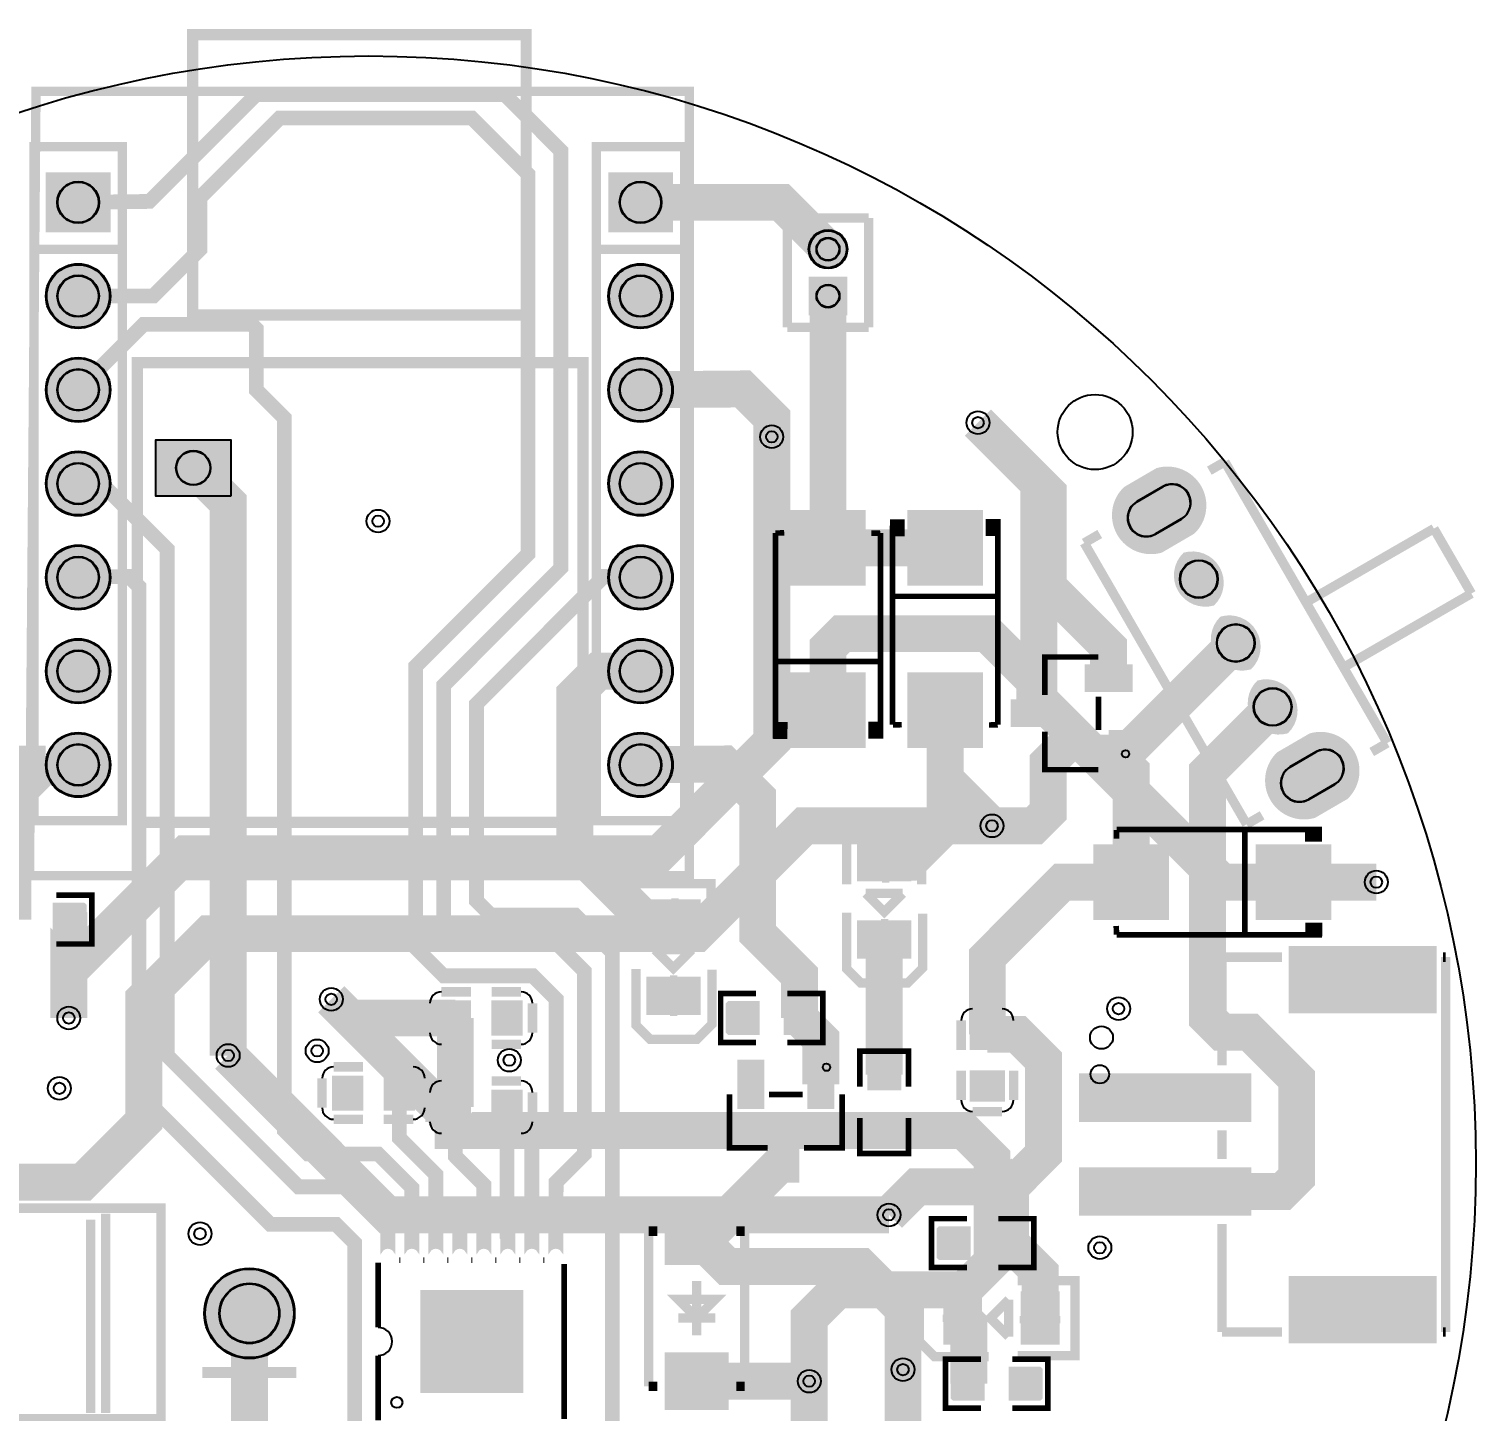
# Model space of a CAD drawing. Header units: millimetres. Extents: x 0.7 to 60.7, y -60.5 to 0.3.
# Drawn here: x 21.53 to 60.74, y -37.19 to 0.25 of the extents above; entities that cross this region are included whole.
import ezdxf

# ---------------------------------------------------------------- set-up
doc = ezdxf.new("R2010")
doc.units = ezdxf.units.MM
for name, color, linetype, true_color in [('BoardOutLine', 7, 'Continuous', 0xff00ff), ('BottomLayer', 7, 'Continuous', 0x0000ff), ('BottomSolderMaskLayer', 7, 'Continuous', 0xaa00ff), ('Document', 7, 'Continuous', 0xffffff), ('Hole', 7, 'Continuous', 0x222222), ('Multi-Layer', 7, 'Continuous', 0xc0c0c0), ('TopLayer', 7, 'Continuous', 0xff0000), ('TopPasteMaskLayer', 7, 'Continuous', 0x808080), ('TopSilkLayer', 7, 'Continuous', 0xffcc00), ('TopSolderMaskLayer', 7, 'Continuous', 0x800080)]:
    doc.layers.add(name, color=color, linetype=linetype, true_color=true_color)

msp = doc.modelspace()

# ---------------------------------------------------------------- hatches: boundary and pattern name
at = {"layer": 'BottomSolderMaskLayer'}
for points in [[(23.737, -3.634), (23.737, -5.256), (21.983, -5.256), (21.983, -3.634)], [(38.978, -3.634), (38.978, -5.256), (37.223, -5.256), (37.223, -3.634)], [(42.655, -5.715, 1), (43.705, -5.715, 1)], [(21.985, -6.985, 1), (23.735, -6.985, 1)], [(37.225, -6.985, 1), (38.975, -6.985, 1)], [(42.655, -7.51), (42.655, -6.46), (43.705, -6.46), (43.705, -7.51)], [(21.985, -9.525, 1), (23.735, -9.525, 1)], [(37.225, -9.525, 1), (38.975, -9.525, 1)], [(27.022, -12.427), (24.939, -12.427), (24.939, -10.852), (27.022, -10.852)], [(21.985, -12.065, 1), (23.735, -12.065, 1)], [(37.225, -12.065, 1), (38.975, -12.065, 1)], [(52.227, -13.934, -0.785398), (51.201, -12.158), (52.082, -11.645, -0.785398), (53.107, -13.421)], [(21.985, -14.605, 1), (23.735, -14.605, 1)], [(37.225, -14.605, 1), (38.975, -14.605, 1)], [(53.642, -15.366, -0.785398), (52.816, -13.936), (52.816, -13.936, -0.785398), (53.642, -15.366)], [(54.642, -17.098, -0.785398), (53.816, -15.668), (53.816, -15.668, -0.785398), (54.642, -17.098)], [(21.985, -17.145, 1), (23.735, -17.145, 1)], [(37.225, -17.145, 1), (38.975, -17.145, 1)], [(55.642, -18.83, -0.785398), (54.816, -17.4), (54.816, -17.4, -0.785398), (55.642, -18.83)], [(21.985, -19.685, 1), (23.735, -19.685, 1)], [(37.225, -19.685, 1), (38.975, -19.685, 1)], [(56.376, -21.121, -0.785398), (55.351, -19.345), (56.232, -18.833, -0.785398), (57.257, -20.609)], [(26.276, -34.544, 1), (28.727, -34.544, 1)]]:
    msp.add_hatch(color=256, dxfattribs=at).paths.add_polyline_path(points)
at = {"layer": 'Document'}
for points in [[(43.27, -13.712), (43.068, -13.712), (43.068, -14.522), (43.27, -14.522)], [(46.254, -13.685), (46.456, -13.685), (46.456, -14.495), (46.254, -14.495)], [(43.855, -13.988), (42.505, -13.988), (42.505, -14.191), (43.855, -14.191)], [(43.281, -18.32), (43.079, -18.32), (43.079, -17.51), (43.281, -17.51)], [(46.265, -18.292), (46.468, -18.292), (46.468, -17.482), (46.265, -17.482)], [(45.68, -18.016), (47.03, -18.016), (47.03, -17.813), (45.68, -17.813)], [(44.645, -22.874), (44.645, -21.774), (44.845, -21.774), (44.845, -22.874)], [(45.26, -22.427), (44.16, -22.427), (44.16, -22.227), (45.26, -22.227)], [(51.58, -22.185), (51.58, -23.535), (51.783, -23.535), (51.783, -22.185)], [(51.304, -22.77), (51.304, -22.973), (52.114, -22.973), (52.114, -22.77)], [(55.912, -22.759), (55.912, -22.961), (55.102, -22.961), (55.102, -22.759)], [(38.931, -24.399), (38.931, -23.299), (39.131, -23.299), (39.131, -24.399)], [(39.546, -23.952), (38.446, -23.952), (38.446, -23.752), (39.546, -23.752)], [(44.813, -23.862), (44.813, -24.962), (44.613, -24.962), (44.613, -23.862)], [(39.1, -25.388), (39.1, -26.488), (38.9, -26.488), (38.9, -25.388)], [(39.721, -31.985), (39.528, -31.985), (39.528, -32.758), (39.721, -32.758)], [(40.268, -32.275), (38.98, -32.275), (38.98, -32.468), (40.268, -32.468)], [(48.82, -35.227), (48.82, -34.127), (49.02, -34.127), (49.02, -35.227)], [(47.385, -34.78), (46.285, -34.78), (46.285, -34.58), (47.385, -34.58)], [(48.373, -34.611), (49.473, -34.611), (49.473, -34.811), (48.373, -34.811)], [(28.776, -36.294), (26.226, -36.294), (26.226, -35.994), (28.776, -35.994), (28.776, -36.044)], [(39.721, -36.849), (39.528, -36.849), (39.528, -36.076), (39.721, -36.076)]]:
    msp.add_hatch(color=256, dxfattribs=at).paths.add_polyline_path(points)
at = {"layer": 'Multi-Layer'}
for points in [[(23.71, -3.658), (23.71, -5.232), (22.01, -5.232), (22.01, -3.658)], [(38.95, -3.658), (38.95, -5.232), (37.25, -5.232), (37.25, -3.658)], [(42.68, -5.715, 1), (43.68, -5.715, 1)], [(22.01, -6.985, 1), (23.71, -6.985, 1)], [(37.25, -6.985, 1), (38.95, -6.985, 1)], [(42.68, -7.485), (42.68, -6.485), (43.68, -6.485), (43.68, -7.485)], [(22.01, -9.525, 1), (23.71, -9.525, 1)], [(37.25, -9.525, 1), (38.95, -9.525, 1)], [(22.01, -12.065, 1), (23.71, -12.065, 1)], [(37.25, -12.065, 1), (38.95, -12.065, 1)], [(52.221, -13.905, -0.785398), (51.221, -12.173), (52.087, -11.673, -0.785398), (53.087, -13.405)], [(22.01, -14.605, 1), (23.71, -14.605, 1)], [(37.25, -14.605, 1), (38.95, -14.605, 1)], [(53.629, -15.344, -0.785398), (52.829, -13.958), (52.829, -13.958, -0.785398), (53.629, -15.344)], [(54.629, -17.076, -0.785398), (53.829, -15.69), (53.829, -15.69, -0.785398), (54.629, -17.076)], [(22.01, -17.145, 1), (23.71, -17.145, 1)], [(37.25, -17.145, 1), (38.95, -17.145, 1)], [(55.629, -18.808, -0.785398), (54.829, -17.422), (54.829, -17.422, -0.785398), (55.629, -18.808)], [(56.371, -21.093, -0.785398), (55.371, -19.361), (56.237, -18.861, -0.785398), (57.237, -20.593)], [(22.01, -19.685, 1), (23.71, -19.685, 1)], [(37.25, -19.685, 1), (38.95, -19.685, 1)], [(26.301, -34.544, 1), (28.701, -34.544, 1)]]:
    msp.add_hatch(color=256, dxfattribs=at).paths.add_polyline_path(points)
at = {"layer": 'TopLayer'}
for points in [[(44.18, -12.802), (44.18, -14.802), (42.18, -14.802), (42.18, -12.802)], [(45.355, -14.802), (45.355, -12.802), (47.355, -12.802), (47.355, -14.802)], [(44.18, -17.202), (44.18, -19.202), (42.18, -19.202), (42.18, -17.202)], [(45.355, -19.202), (45.355, -17.202), (47.355, -17.202), (47.355, -19.202)], [(50.159, -16.988), (51.409, -16.988), (51.409, -17.688), (50.159, -17.688)], [(48.159, -17.938), (49.409, -17.938), (49.409, -18.638), (48.159, -18.638)], [(50.159, -18.888), (51.409, -18.888), (51.409, -19.588), (50.159, -19.588)], [(45.404, -21.818), (45.404, -22.818), (44.004, -22.818), (44.004, -21.818)], [(50.394, -21.86), (52.394, -21.86), (52.394, -23.86), (50.394, -23.86)], [(54.794, -21.86), (56.794, -21.86), (56.794, -23.86), (54.794, -23.86)], [(22.194, -23.444), (22.194, -24.308), (23.001, -24.308), (23.001, -23.444)], [(39.69, -23.343), (39.69, -24.343), (38.291, -24.343), (38.291, -23.343)], [(45.404, -24.918), (45.404, -23.918), (44.004, -23.918), (44.004, -24.918)], [(59.617, -24.602), (59.617, -26.402), (55.715, -26.402), (55.715, -24.602)], [(39.69, -26.444), (39.69, -25.444), (38.291, -25.444), (38.291, -26.444)], [(33.482, -26.993), (32.682, -26.993), (32.682, -26.093), (33.482, -26.093)], [(34.882, -26.993), (34.082, -26.993), (34.082, -26.093), (34.882, -26.093)], [(41.306, -26.975), (41.306, -26.111), (40.5, -26.111), (40.5, -26.975)], [(42.006, -26.975), (42.006, -26.111), (42.813, -26.111), (42.813, -26.975)], [(47.048, -27.386), (47.048, -26.586), (47.948, -26.586), (47.948, -27.386)], [(40.737, -28.962), (40.737, -27.712), (41.437, -27.712), (41.437, -28.962)], [(42.637, -28.962), (42.637, -27.712), (43.337, -27.712), (43.337, -28.962)], [(44.272, -28.479), (45.136, -28.479), (45.136, -27.673), (44.272, -27.673)], [(30.561, -29.025), (29.761, -29.025), (29.761, -28.125), (30.561, -28.125)], [(31.961, -29.025), (31.161, -29.025), (31.161, -28.125), (31.961, -28.125)], [(47.048, -28.786), (47.048, -27.986), (47.948, -27.986), (47.948, -28.786)], [(54.566, -28.053), (54.566, -29.353), (50.066, -29.353), (50.066, -28.053)], [(33.482, -29.406), (32.682, -29.406), (32.682, -28.506), (33.482, -28.506)], [(34.882, -29.406), (34.082, -29.406), (34.082, -28.506), (34.882, -28.506)], [(44.272, -29.179), (45.136, -29.179), (45.136, -29.986), (44.272, -29.986)], [(41.687, -30.962), (41.687, -29.712), (42.387, -29.712), (42.387, -30.962)], [(54.566, -30.593), (54.566, -31.893), (50.066, -31.893), (50.066, -30.593)], [(38.784, -33.212), (38.784, -31.692), (40.464, -31.692), (40.464, -33.212)], [(31.428, -31.981, -0.785398), (31.078, -31.981), (31.078, -32.931, -0.785398), (31.428, -32.931)], [(32.078, -31.981, -0.785398), (31.728, -31.981), (31.728, -32.931, -0.785398), (32.078, -32.931)], [(32.728, -31.981, -0.785398), (32.378, -31.981), (32.378, -32.931, -0.785398), (32.728, -32.931)], [(33.378, -31.981, -0.785398), (33.028, -31.981), (33.028, -32.931, -0.785398), (33.378, -32.931)], [(34.028, -31.981, -0.785398), (33.678, -31.981), (33.678, -32.931, -0.785398), (34.028, -32.931)], [(34.678, -31.981, -0.785398), (34.328, -31.981), (34.328, -32.931, -0.785398), (34.678, -32.931)], [(35.328, -31.981, -0.785398), (34.978, -31.981), (34.978, -32.931, -0.785398), (35.328, -32.931)], [(35.978, -31.981, -0.785398), (35.628, -31.981), (35.628, -32.931, -0.785398), (35.978, -32.931)], [(47.021, -33.071), (47.021, -32.207), (46.215, -32.207), (46.215, -33.071)], [(47.721, -33.071), (47.721, -32.207), (48.528, -32.207), (48.528, -33.071)], [(59.617, -33.542), (59.617, -35.342), (55.715, -35.342), (55.715, -33.542)], [(32.158, -33.936), (34.898, -33.936), (34.898, -36.676), (32.158, -36.676)], [(46.329, -35.371), (47.329, -35.371), (47.329, -33.971), (46.329, -33.971)], [(49.429, -35.371), (48.429, -35.371), (48.429, -33.971), (49.429, -33.971)], [(38.784, -37.142), (38.784, -35.622), (40.464, -35.622), (40.464, -37.142)], [(47.402, -36.017), (47.402, -36.881), (46.596, -36.881), (46.596, -36.017)], [(48.102, -36.017), (48.102, -36.881), (48.909, -36.881), (48.909, -36.017)]]:
    msp.add_hatch(color=256, dxfattribs=at).paths.add_polyline_path(points)
at = {"layer": 'TopPasteMaskLayer'}
for points in [[(44.18, -12.802), (44.18, -14.802), (42.18, -14.802), (42.18, -12.802)], [(45.355, -14.802), (45.355, -12.802), (47.355, -12.802), (47.355, -14.802)], [(44.18, -17.202), (44.18, -19.202), (42.18, -19.202), (42.18, -17.202)], [(45.355, -19.202), (45.355, -17.202), (47.355, -17.202), (47.355, -19.202)], [(50.159, -16.988), (51.409, -16.988), (51.409, -17.688), (50.159, -17.688)], [(48.159, -17.938), (49.409, -17.938), (49.409, -18.638), (48.159, -18.638)], [(50.159, -18.888), (51.409, -18.888), (51.409, -19.588), (50.159, -19.588)], [(45.404, -21.818), (45.404, -22.818), (44.004, -22.818), (44.004, -21.818)], [(50.394, -21.86), (52.394, -21.86), (52.394, -23.86), (50.394, -23.86)], [(54.794, -21.86), (56.794, -21.86), (56.794, -23.86), (54.794, -23.86)], [(23.039, -23.426), (22.239, -23.426), (22.189, -23.476), (22.189, -23.704), (22.559, -23.704), (22.559, -24.034), (22.189, -24.034), (22.189, -24.276), (22.239, -24.326), (23.039, -24.326), (23.089, -24.276), (23.089, -23.476)], [(39.69, -23.343), (39.69, -24.343), (38.291, -24.343), (38.291, -23.343)], [(45.404, -24.918), (45.404, -23.918), (44.004, -23.918), (44.004, -24.918)], [(59.617, -24.602), (59.617, -26.402), (55.715, -26.402), (55.715, -24.602)], [(39.69, -26.444), (39.69, -25.444), (38.291, -25.444), (38.291, -26.444)], [(33.482, -26.993), (32.682, -26.993), (32.682, -26.093), (33.482, -26.093)], [(34.882, -26.993), (34.082, -26.993), (34.082, -26.093), (34.882, -26.093)], [(40.461, -26.993), (41.261, -26.993), (41.311, -26.943), (41.311, -26.715), (40.941, -26.715), (40.941, -26.385), (41.311, -26.385), (41.311, -26.143), (41.261, -26.093), (40.461, -26.093), (40.411, -26.143), (40.411, -26.943)], [(42.851, -26.093), (42.051, -26.093), (42.001, -26.143), (42.001, -26.371), (42.371, -26.371), (42.371, -26.701), (42.001, -26.701), (42.001, -26.943), (42.051, -26.993), (42.851, -26.993), (42.901, -26.943), (42.901, -26.143)], [(47.048, -27.386), (47.048, -26.586), (47.948, -26.586), (47.948, -27.386)], [(40.737, -28.962), (40.737, -27.712), (41.437, -27.712), (41.437, -28.962)], [(42.637, -28.962), (42.637, -27.712), (43.337, -27.712), (43.337, -28.962)], [(44.254, -27.634), (44.254, -28.434), (44.304, -28.484), (44.532, -28.484), (44.532, -28.114), (44.862, -28.114), (44.862, -28.484), (45.104, -28.484), (45.154, -28.434), (45.154, -27.634), (45.104, -27.584), (44.304, -27.584)], [(30.561, -29.025), (29.761, -29.025), (29.761, -28.125), (30.561, -28.125)], [(31.961, -29.025), (31.161, -29.025), (31.161, -28.125), (31.961, -28.125)], [(47.048, -28.786), (47.048, -27.986), (47.948, -27.986), (47.948, -28.786)], [(54.566, -28.053), (54.566, -29.353), (50.066, -29.353), (50.066, -28.053)], [(33.482, -29.406), (32.682, -29.406), (32.682, -28.506), (33.482, -28.506)], [(34.882, -29.406), (34.082, -29.406), (34.082, -28.506), (34.882, -28.506)], [(45.154, -30.024), (45.154, -29.224), (45.104, -29.174), (44.876, -29.174), (44.876, -29.544), (44.546, -29.544), (44.546, -29.174), (44.304, -29.174), (44.254, -29.224), (44.254, -30.024), (44.304, -30.074), (45.104, -30.074)], [(41.687, -30.962), (41.687, -29.712), (42.387, -29.712), (42.387, -30.962)], [(54.566, -30.593), (54.566, -31.893), (50.066, -31.893), (50.066, -30.593)], [(38.784, -33.212), (38.784, -31.692), (40.464, -31.692), (40.464, -33.212)], [(31.428, -31.981, -0.785398), (31.078, -31.981), (31.078, -32.931, -0.785398), (31.428, -32.931)], [(32.078, -31.981, -0.785398), (31.728, -31.981), (31.728, -32.931, -0.785398), (32.078, -32.931)], [(32.728, -31.981, -0.785398), (32.378, -31.981), (32.378, -32.931, -0.785398), (32.728, -32.931)], [(33.378, -31.981, -0.785398), (33.028, -31.981), (33.028, -32.931, -0.785398), (33.378, -32.931)], [(34.028, -31.981, -0.785398), (33.678, -31.981), (33.678, -32.931, -0.785398), (34.028, -32.931)], [(34.678, -31.981, -0.785398), (34.328, -31.981), (34.328, -32.931, -0.785398), (34.678, -32.931)], [(35.328, -31.981, -0.785398), (34.978, -31.981), (34.978, -32.931, -0.785398), (35.328, -32.931)], [(35.978, -31.981, -0.785398), (35.628, -31.981), (35.628, -32.931, -0.785398), (35.978, -32.931)], [(46.176, -33.089), (46.976, -33.089), (47.026, -33.039), (47.026, -32.811), (46.656, -32.811), (46.656, -32.481), (47.026, -32.481), (47.026, -32.239), (46.976, -32.189), (46.176, -32.189), (46.126, -32.239), (46.126, -33.039)], [(48.566, -32.189), (47.766, -32.189), (47.716, -32.239), (47.716, -32.467), (48.086, -32.467), (48.086, -32.797), (47.716, -32.797), (47.716, -33.039), (47.766, -33.089), (48.566, -33.089), (48.616, -33.039), (48.616, -32.239)], [(59.617, -33.542), (59.617, -35.342), (55.715, -35.342), (55.715, -33.542)], [(32.158, -33.936), (34.898, -33.936), (34.898, -36.676), (32.158, -36.676)], [(46.329, -35.371), (47.329, -35.371), (47.329, -33.971), (46.329, -33.971)], [(49.429, -35.371), (48.429, -35.371), (48.429, -33.971), (49.429, -33.971)], [(38.784, -37.142), (38.784, -35.622), (40.464, -35.622), (40.464, -37.142)], [(46.557, -36.899), (47.357, -36.899), (47.407, -36.849), (47.407, -36.621), (47.037, -36.621), (47.037, -36.291), (47.407, -36.291), (47.407, -36.049), (47.357, -35.999), (46.557, -35.999), (46.507, -36.049), (46.507, -36.849)], [(48.947, -35.999), (48.147, -35.999), (48.097, -36.049), (48.097, -36.277), (48.467, -36.277), (48.467, -36.607), (48.097, -36.607), (48.097, -36.849), (48.147, -36.899), (48.947, -36.899), (48.997, -36.849), (48.997, -36.049)]]:
    msp.add_hatch(color=256, dxfattribs=at).paths.add_polyline_path(points)
at = {"layer": 'TopSilkLayer'}
for points in [[(45.259, -13.49), (44.853, -13.489), (44.857, -13.029), (45.259, -13.033)], [(47.858, -13.482), (47.451, -13.481), (47.455, -13.021), (47.858, -13.025)], [(41.678, -18.522), (42.084, -18.523), (42.08, -18.983), (41.678, -18.979)], [(44.276, -18.514), (44.683, -18.515), (44.678, -18.975), (44.276, -18.971)], [(56.106, -21.764), (56.107, -21.357), (56.567, -21.362), (56.563, -21.764)], [(56.114, -24.362), (56.115, -23.956), (56.575, -23.96), (56.571, -24.362)]]:
    msp.add_hatch(color=256, dxfattribs=at).paths.add_polyline_path(points)
at = {"layer": 'TopSolderMaskLayer'}
for points in [[(23.737, -3.634), (23.737, -5.256), (21.983, -5.256), (21.983, -3.634)], [(38.978, -3.634), (38.978, -5.256), (37.223, -5.256), (37.223, -3.634)], [(42.655, -5.715, 1), (43.705, -5.715, 1)], [(21.985, -6.985, 1), (23.735, -6.985, 1)], [(37.225, -6.985, 1), (38.975, -6.985, 1)], [(42.655, -7.51), (42.655, -6.46), (43.705, -6.46), (43.705, -7.51)], [(21.985, -9.525, 1), (23.735, -9.525, 1)], [(37.225, -9.525, 1), (38.975, -9.525, 1)], [(27.022, -12.427), (24.939, -12.427), (24.939, -10.852), (27.022, -10.852)], [(21.985, -12.065, 1), (23.735, -12.065, 1)], [(37.225, -12.065, 1), (38.975, -12.065, 1)], [(52.227, -13.934, -0.785398), (51.201, -12.158), (52.082, -11.645, -0.785398), (53.107, -13.421)], [(44.205, -12.777), (44.205, -14.827), (42.155, -14.827), (42.155, -12.777)], [(45.33, -14.827), (45.33, -12.777), (47.38, -12.777), (47.38, -14.827)], [(21.985, -14.605, 1), (23.735, -14.605, 1)], [(37.225, -14.605, 1), (38.975, -14.605, 1)], [(53.642, -15.366, -0.785398), (52.816, -13.936), (52.816, -13.936, -0.785398), (53.642, -15.366)], [(54.642, -17.098, -0.785398), (53.816, -15.668), (53.816, -15.668, -0.785398), (54.642, -17.098)], [(21.985, -17.145, 1), (23.735, -17.145, 1)], [(37.225, -17.145, 1), (38.975, -17.145, 1)], [(44.205, -17.177), (44.205, -19.227), (42.155, -19.227), (42.155, -17.177)], [(45.33, -19.227), (45.33, -17.177), (47.38, -17.177), (47.38, -19.227)], [(50.134, -16.963), (51.434, -16.963), (51.434, -17.713), (50.134, -17.713)], [(55.642, -18.83, -0.785398), (54.816, -17.4), (54.816, -17.4, -0.785398), (55.642, -18.83)], [(48.134, -17.913), (49.434, -17.913), (49.434, -18.663), (48.134, -18.663)], [(21.985, -19.685, 1), (23.735, -19.685, 1)], [(37.225, -19.685, 1), (38.975, -19.685, 1)], [(56.376, -21.121, -0.785398), (55.351, -19.345), (56.232, -18.833, -0.785398), (57.257, -20.609)], [(50.134, -18.863), (51.434, -18.863), (51.434, -19.613), (50.134, -19.613)], [(45.439, -21.8), (45.439, -22.836), (43.969, -22.836), (43.969, -21.8)], [(50.369, -21.835), (52.42, -21.835), (52.42, -23.885), (50.369, -23.885)], [(54.769, -21.835), (56.82, -21.835), (56.82, -23.885), (54.769, -23.885)], [(22.169, -23.419), (22.169, -24.333), (23.026, -24.333), (23.026, -23.419)], [(39.726, -23.325), (39.726, -24.361), (38.255, -24.361), (38.255, -23.325)], [(45.439, -24.936), (45.439, -23.9), (43.969, -23.9), (43.969, -24.936)], [(59.672, -24.59), (59.672, -26.414), (55.66, -26.414), (55.66, -24.59)], [(39.726, -26.462), (39.726, -25.425), (38.255, -25.425), (38.255, -26.462)], [(33.507, -27.018), (32.657, -27.018), (32.657, -26.068), (33.507, -26.068)], [(34.907, -27.018), (34.057, -27.018), (34.057, -26.068), (34.907, -26.068)], [(41.331, -27), (41.331, -26.086), (40.474, -26.086), (40.474, -27)], [(41.981, -27), (41.981, -26.086), (42.838, -26.086), (42.838, -27)], [(47.02, -27.409), (47.02, -26.563), (47.977, -26.563), (47.977, -27.409)], [(40.723, -29.007), (40.723, -27.667), (41.451, -27.667), (41.451, -29.007)], [(42.623, -29.007), (42.623, -27.667), (43.351, -27.667), (43.351, -29.007)], [(44.245, -28.503), (45.163, -28.503), (45.163, -27.649), (44.245, -27.649)], [(30.586, -29.05), (29.736, -29.05), (29.736, -28.1), (30.586, -28.1)], [(31.986, -29.05), (31.136, -29.05), (31.136, -28.1), (31.986, -28.1)], [(47.02, -28.809), (47.02, -27.963), (47.977, -27.963), (47.977, -28.809)], [(54.654, -28.045), (54.654, -29.36), (49.978, -29.36), (49.978, -28.045)], [(33.507, -29.431), (32.657, -29.431), (32.657, -28.481), (33.507, -28.481)], [(34.907, -29.431), (34.057, -29.431), (34.057, -28.481), (34.907, -28.481)], [(44.245, -29.155), (45.163, -29.155), (45.163, -30.009), (44.245, -30.009)], [(41.673, -31.007), (41.673, -29.667), (42.401, -29.667), (42.401, -31.007)], [(54.654, -30.585), (54.654, -31.9), (49.978, -31.9), (49.978, -30.585)], [(38.756, -33.235), (38.756, -31.669), (40.492, -31.669), (40.492, -33.235)], [(31.453, -31.963, -0.785398), (31.053, -31.963), (31.053, -32.95, -0.785398), (31.453, -32.95)], [(32.103, -31.963, -0.785398), (31.703, -31.963), (31.703, -32.95, -0.785398), (32.103, -32.95)], [(32.753, -31.963, -0.785398), (32.353, -31.963), (32.353, -32.95, -0.785398), (32.753, -32.95)], [(33.404, -31.963, -0.785398), (33.003, -31.963), (33.003, -32.95, -0.785398), (33.404, -32.95)], [(34.054, -31.963, -0.785398), (33.653, -31.963), (33.653, -32.95, -0.785398), (34.054, -32.95)], [(34.704, -31.963, -0.785398), (34.303, -31.963), (34.303, -32.95, -0.785398), (34.704, -32.95)], [(35.354, -31.963, -0.785398), (34.953, -31.963), (34.953, -32.95, -0.785398), (35.354, -32.95)], [(36.004, -31.963, -0.785398), (35.603, -31.963), (35.603, -32.95, -0.785398), (36.004, -32.95)], [(47.046, -33.096), (47.046, -32.182), (46.189, -32.182), (46.189, -33.096)], [(47.696, -33.096), (47.696, -32.182), (48.553, -32.182), (48.553, -33.096)], [(26.276, -34.544, 1), (28.727, -34.544, 1)], [(59.672, -33.53), (59.672, -35.354), (55.66, -35.354), (55.66, -33.53)], [(32.133, -33.911), (34.923, -33.911), (34.923, -36.701), (32.133, -36.701)], [(46.303, -35.396), (47.354, -35.396), (47.354, -33.946), (46.303, -33.946)], [(49.455, -35.396), (48.404, -35.396), (48.404, -33.946), (49.455, -33.946)], [(38.756, -37.165), (38.756, -35.599), (40.492, -35.599), (40.492, -37.165)], [(47.427, -35.992), (47.427, -36.906), (46.57, -36.906), (46.57, -35.992)], [(48.077, -35.992), (48.077, -36.906), (48.934, -36.906), (48.934, -35.992)]]:
    msp.add_hatch(color=256, dxfattribs=at).paths.add_polyline_path(points)

# ---------------------------------------------------------------- linework, layer by layer
at = {"layer": 'BoardOutLine'}
msp.add_circle((30.734, -30.48), 30, dxfattribs=at)
at = {"layer": 'BottomLayer', "const_width": 1}
for points in [[(47.625, -21.336), (42.545, -21.336), (39.624, -24.257), (26.416, -24.257), (24.638, -26.035), (24.638, -29.337), (22.987, -30.988), (17.78, -30.988), (17.018, -30.226), (17.018, -20.828), (18.796, -19.05), (18.796, -5.334), (19.939, -4.191)], [(58.039, -22.86), (53.848, -22.86), (51.689, -20.701), (48.895, -17.907), (48.895, -12.065), (47.244, -10.414)], [(22.606, -26.543), (22.606, -25.273), (25.781, -22.098), (38.608, -22.098), (41.656, -19.05), (41.656, -10.795)], [(47.625, -21.336), (48.768, -21.336), (49.149, -20.955), (49.149, -19.623), (49.88, -18.892)], [(42.672, -36.383), (42.672, -34.671), (43.434, -33.909), (46.863, -33.909), (47.625, -33.147), (47.625, -30.353), (46.863, -29.591), (33.02, -29.591), (33.02, -29.337), (29.718, -26.035)], [(26.924, -27.559), (31.242, -31.877), (44.831, -31.877)], [(45.212, -36.068), (45.212, -39.497), (41.402, -43.307)], [(42.672, -36.383), (42.672, -38.608), (34.925, -46.355), (23.495, -46.355)]]:
    msp.add_lwpolyline(points, dxfattribs=at)
at = {"layer": 'BottomSolderMaskLayer'}
for points in [[(52.252, -12.143), (51.548, -12.554)], [(52.761, -13.024), (52.056, -13.434)], [(56.402, -19.332), (55.698, -19.742)], [(56.911, -20.212), (56.206, -20.623)]]:
    msp.add_lwpolyline(points, close=True, dxfattribs=at)
for centre, radius in [((22.86, -4.445), 0.568), ((38.1, -4.445), 0.568), ((43.18, -5.715), 0.525), ((43.18, -5.715), 0.315), ((22.86, -6.985), 0.875), ((38.1, -6.985), 0.875), ((22.86, -6.985), 0.566), ((38.1, -6.985), 0.566), ((43.18, -6.985), 0.315), ((22.86, -9.525), 0.875), ((22.86, -9.525), 0.566), ((38.1, -9.525), 0.875), ((38.1, -9.525), 0.566), ((22.86, -12.065), 0.875), ((25.98, -11.64), 0.469), ((38.1, -12.065), 0.875), ((22.86, -12.065), 0.566), ((38.1, -12.065), 0.566), ((22.86, -14.605), 0.875), ((22.86, -14.605), 0.566), ((38.1, -14.605), 0.875), ((38.1, -14.605), 0.566), ((53.229, -14.651), 0.516), ((54.229, -16.383), 0.516), ((22.86, -17.145), 0.875), ((38.1, -17.145), 0.875), ((22.86, -17.145), 0.566), ((38.1, -17.145), 0.566), ((55.229, -18.115), 0.516), ((22.86, -19.685), 0.875), ((38.1, -19.685), 0.875), ((22.86, -19.685), 0.566), ((38.1, -19.685), 0.566), ((27.501, -34.544), 1.225), ((27.501, -34.544), 0.817)]:
    msp.add_circle(centre, radius, dxfattribs=at)
for centre, start, end in [((52.506, -12.584), 300, 120), ((51.802, -12.994), 120, 300), ((56.657, -19.772), 300, 120), ((55.952, -20.182), 120, 300)]:
    msp.add_arc(centre, 0.508, start, end, dxfattribs=at)
at = {"layer": 'Document'}
for centre, radius in [((51.244, -19.388), 0.1), ((43.137, -27.877), 0.1), ((50.546, -28.067), 0.25)]:
    msp.add_circle(centre, radius, dxfattribs=at)
at = {"layer": 'Hole'}
for centre in [(47.244, -10.414), (41.656, -10.795), (30.988, -13.081), (47.625, -21.336), (58.039, -22.86), (29.718, -26.035), (51.054, -26.289), (22.606, -26.543), (26.924, -27.559), (29.337, -27.432), (34.544, -27.686), (22.352, -28.448), (44.831, -31.877), (26.162, -32.385), (50.546, -32.766), (45.212, -36.068), (42.672, -36.382)]:
    msp.add_circle(centre, 0.155, dxfattribs=at)
at = {"layer": 'Multi-Layer'}
for points in [[(26.996, -12.402), (24.964, -12.402), (24.964, -10.878), (26.996, -10.878)], [(52.251, -12.156), (51.558, -12.556)], [(52.751, -13.022), (52.058, -13.422)], [(56.401, -19.344), (55.708, -19.744)], [(56.901, -20.21), (56.208, -20.61)]]:
    msp.add_lwpolyline(points, close=True, dxfattribs=at)
for centre, radius in [((22.86, -4.445), 0.55), ((38.1, -4.445), 0.55), ((43.18, -5.715), 0.5), ((43.18, -5.715), 0.3), ((22.86, -6.985), 0.85), ((38.1, -6.985), 0.85), ((22.86, -6.985), 0.55), ((38.1, -6.985), 0.55), ((43.18, -6.985), 0.3), ((22.86, -9.525), 0.85), ((22.86, -9.525), 0.55), ((38.1, -9.525), 0.85), ((38.1, -9.525), 0.55), ((50.419, -10.668), 1.016), ((47.244, -10.414), 0.31), ((41.656, -10.795), 0.31), ((22.86, -12.065), 0.85), ((25.98, -11.64), 0.457), ((38.1, -12.065), 0.85), ((22.86, -12.065), 0.55), ((38.1, -12.065), 0.55), ((30.988, -13.081), 0.31), ((22.86, -14.605), 0.85), ((22.86, -14.605), 0.55), ((38.1, -14.605), 0.85), ((38.1, -14.605), 0.55), ((53.229, -14.651), 0.5), ((54.229, -16.383), 0.5), ((22.86, -17.145), 0.85), ((38.1, -17.145), 0.85), ((22.86, -17.145), 0.55), ((38.1, -17.145), 0.55), ((55.229, -18.115), 0.5), ((22.86, -19.685), 0.85), ((22.86, -19.685), 0.55), ((38.1, -19.685), 0.85), ((38.1, -19.685), 0.55), ((47.625, -21.336), 0.31), ((58.039, -22.86), 0.31), ((29.718, -26.035), 0.31), ((22.606, -26.543), 0.31), ((51.054, -26.289), 0.31), ((26.924, -27.559), 0.31), ((29.337, -27.432), 0.31), ((34.544, -27.686), 0.31), ((22.352, -28.448), 0.31), ((44.831, -31.877), 0.31), ((26.162, -32.385), 0.31), ((50.546, -32.766), 0.31), ((27.501, -34.544), 1.2), ((27.501, -34.544), 0.8), ((42.672, -36.382), 0.31), ((45.212, -36.068), 0.31)]:
    msp.add_circle(centre, radius, dxfattribs=at)
for centre, start, end in [((52.501, -12.589), 300, 120), ((51.808, -12.989), 120, 300), ((56.651, -19.777), 300, 120), ((55.958, -20.177), 120, 300)]:
    msp.add_arc(centre, 0.5, start, end, dxfattribs=at)
at = {"layer": 'TopLayer'}
for points, const_width in [([(35.804, -32.456), (35.814, -30.988), (36.576, -30.226), (36.576, -25.273), (35.814, -24.511), (33.274, -24.511), (32.766, -24.003), (32.766, -17.526), (35.941, -14.351), (35.941, -3.048), (34.417, -1.524), (27.686, -1.524), (24.79, -4.42), (22.86, -4.445)], 0.4), ([(22.86, -6.985), (22.86, -6.985), (24.892, -6.985), (26.162, -5.715), (26.162, -4.318), (28.321, -2.159), (33.528, -2.159), (35.052, -3.683), (35.052, -13.97), (32.004, -17.018), (32.004, -24.638), (32.766, -25.4), (35.179, -25.4), (35.814, -26.035), (35.814, -29.337), (35.154, -29.997), (35.154, -32.456)], 0.4), ([(43.18, -5.715), (41.91, -4.445), (38.1, -4.445)], 1), ([(43.18, -6.985), (43.18, -13.802)], 1), ([(31.902, -32.461), (31.902, -31.14), (30.988, -30.226), (29.083, -30.226), (28.448, -29.591), (28.448, -10.287), (27.686, -9.525), (27.686, -7.874), (27.559, -7.747), (24.638, -7.747), (22.86, -9.525)], 0.4), ([(41.656, -10.795), (41.656, -10.287), (40.869, -9.5), (38.1, -9.525)], 1), ([(47.244, -10.414), (49.149, -12.319), (49.149, -14.859), (50.784, -16.494), (50.784, -17.338)], 1), ([(25.98, -11.64), (26.924, -12.583), (26.924, -27.559)], 1), ([(31.252, -32.456), (31.242, -31.496), (30.861, -31.115), (28.829, -31.115), (25.273, -27.559), (25.273, -13.843), (23.47, -12.04), (22.86, -12.065)], 0.4), ([(46.355, -13.802), (43.18, -13.802)], 1), ([(31.252, -38.156), (31.252, -39.741), (30.988, -40.005), (30.607, -40.005), (30.353, -39.751), (30.353, -32.639), (29.845, -32.131), (28.067, -32.131), (24.511, -28.575), (24.511, -14.859), (24.232, -14.58), (22.86, -14.605)], 0.4), ([(35.804, -38.156), (35.804, -39.36), (36.195, -39.751), (36.83, -39.751), (37.338, -39.243), (37.338, -24.765), (36.322, -23.749), (34.036, -23.749), (33.655, -23.368), (33.655, -18.034), (37.109, -14.58), (38.1, -14.605)], 0.4), ([(43.18, -18.202), (43.18, -16.51), (43.561, -16.129), (47.498, -16.129), (48.784, -17.415), (48.784, -18.288)], 1), ([(50.784, -19.238), (51.374, -19.238), (54.229, -16.383)], 1), ([(38.1, -17.145), (38.1, -17.145), (36.957, -17.145), (36.322, -17.78), (36.322, -21.971), (38.194, -23.84), (38.989, -23.84)], 1), ([(52.316, -31.242), (55.499, -31.242), (55.88, -30.861), (55.88, -28.194), (54.61, -26.924), (53.848, -26.924), (53.467, -26.543), (53.467, -19.878), (55.23, -18.115)], 1), ([(46.355, -18.202), (46.355, -21.336), (45.373, -22.318), (44.704, -22.318)], 1), ([(46.355, -18.202), (46.355, -20.066), (47.625, -21.336)], 1), ([(16.698, -18.669), (16.571, -18.796), (13.081, -18.796), (12.065, -19.812), (12.065, -23.749), (13.335, -25.019), (16.764, -25.019), (19.685, -22.098), (19.685, -20.574), (20.599, -19.66), (21.981, -19.66)], 1), ([(50.784, -19.238), (51.394, -19.848), (51.394, -22.86)], 1), ([(21.98, -19.66), (21.091, -20.549), (21.091, -23.876)], 1), ([(42.409, -26.543), (42.409, -25.391), (41.275, -24.257), (41.275, -20.574), (40.361, -19.66), (38.1, -19.685)], 1), ([(51.394, -22.86), (49.53, -22.86), (47.498, -24.892), (47.498, -26.986)], 1), ([(55.794, -22.86), (58.039, -22.86)], 1), ([(22.597, -23.876), (22.606, -23.885), (22.606, -26.543)], 1), ([(44.704, -24.418), (44.704, -28.076)], 1), ([(29.718, -26.035), (30.226, -26.543), (33.082, -26.543)], 1), ([(33.082, -26.543), (33.082, -28.956)], 1), ([(42.987, -28.336), (42.987, -27.12), (42.41, -26.543)], 1), ([(44.831, -31.877), (45.593, -31.115), (48.133, -31.115), (49.022, -30.226), (49.022, -27.686), (48.321, -26.985), (47.498, -26.985)], 1), ([(31.561, -28.575), (31.561, -29.793), (32.553, -30.785), (32.553, -32.461)], 0.4), ([(33.853, -32.456), (33.853, -31.059), (33.082, -30.288), (33.082, -28.956)], 0.4), ([(34.503, -32.456), (34.482, -32.435), (34.482, -28.956)], 0.4), ([(42.037, -30.337), (39.922, -32.452), (39.624, -32.452)], 1), ([(48.124, -32.639), (48.124, -31.083), (48.505, -30.702)], 1), ([(39.624, -32.452), (40.446, -33.274), (44.069, -33.274), (45.212, -34.417), (45.212, -36.068)], 1), ([(48.928, -34.671), (48.928, -33.444), (48.125, -32.639)], 1), ([(27.501, -34.544), (27.501, -37.904), (25.527, -39.878), (20.946, -39.878)], 1), ([(46.829, -34.671), (46.999, -34.841), (46.999, -36.449)], 1), ([(39.624, -36.382), (42.672, -36.382)], 1)]:
    msp.add_lwpolyline(points, dxfattribs=dict(at, const_width=const_width))
at = {"layer": 'TopSilkLayer'}
for points, const_width in [([(35, 0.1), (25.96, 0.1), (25.96, -7.5), (35, -7.5), (35, 0.1)], 0.305), ([(21.54, -22.69), (39.42, -22.69), (39.42, -1.44), (21.717, -1.44), (21.54, -22.69)], 0.254), ([(24.06, -2.935), (24.06, -21.195), (21.66, -21.195), (21.66, -2.935), (24.06, -2.935)], 0.254), ([(39.3, -2.935), (39.3, -21.195), (36.9, -21.195), (36.9, -2.935), (39.3, -2.935)], 0.254), ([(36.544, -8.79), (24.464, -8.79), (24.464, -21.24), (36.544, -21.24), (36.544, -8.79)], 0.305), ([(25.101, -37.394), (16.301, -37.394), (16.301, -31.694), (25.101, -31.694), (25.101, -37.394)], 0.254), ([(39.124, -34.167), (39.624, -34.667), (40.124, -34.167), (39.124, -34.167)], 0.254)]:
    msp.add_lwpolyline(points, close=True, dxfattribs=dict(at, const_width=const_width))
for points, const_width in [([(42.08, -4.87), (44.28, -4.87)], 0.254), ([(42.08, -7.83), (42.08, -4.87)], 0.254), ([(44.28, -7.83), (44.28, -4.87)], 0.254), ([(24.003, -5.715), (21.717, -5.715)], 0.254), ([(39.243, -5.715), (36.957, -5.715)], 0.254), ([(42.08, -7.83), (44.28, -7.83)], 0.254), ([(53.514, -11.715), (53.934, -11.473)], 0.254), ([(53.934, -11.473), (58.334, -19.094)], 0.254), ([(41.754, -13.406), (41.993, -13.399)], 0.152), ([(41.754, -18.598), (41.754, -13.406)], 0.152), ([(44.356, -13.409), (44.595, -13.402)], 0.152), ([(44.606, -18.598), (44.606, -13.406)], 0.152), ([(44.929, -13.406), (44.929, -18.598)], 0.152), ([(47.781, -13.406), (47.781, -18.598)], 0.152), ([(50.124, -13.673), (50.544, -13.43)], 0.254), ([(56.134, -15.283), (59.599, -13.283)], 0.254), ([(60.615, -15.043), (59.599, -13.283)], 0.254), ([(50.124, -13.673), (54.524, -21.294)], 0.254), ([(47.781, -15.118), (44.929, -15.118)], 0.152), ([(60.615, -15.043), (57.15, -17.043)], 0.254), ([(41.754, -16.886), (44.606, -16.886)], 0.152), ([(50.51, -16.762), (49.058, -16.762), (49.058, -17.793)], 0.152), ([(50.51, -17.833), (50.51, -18.743)], 0.152), ([(45.179, -18.595), (44.94, -18.602)], 0.152), ([(47.781, -18.598), (47.542, -18.605)], 0.152), ([(50.51, -19.814), (49.058, -19.814), (49.058, -18.783)], 0.152), ([(57.914, -19.336), (58.334, -19.094)], 0.254), ([(54.524, -21.294), (54.944, -21.051)], 0.254), ([(45.721, -22.925), (45.721, -21.375), (43.689, -21.375), (43.689, -22.925)], 0.254), ([(51.001, -21.684), (50.994, -21.445)], 0.152), ([(56.19, -21.434), (50.998, -21.434)], 0.152), ([(54.478, -24.286), (54.478, -21.434)], 0.152), ([(40.008, -24.45), (40.008, -22.901), (37.976, -22.901), (37.976, -24.45)], 0.254), ([(44.204, -23.168), (44.604, -23.568), (44.704, -23.668), (44.804, -23.568), (45.204, -23.168)], 0.254), ([(44.204, -23.168), (45.204, -23.168)], 0.254), ([(22.27, -23.215), (23.229, -23.215), (23.229, -24.537), (22.27, -24.537)], 0.152), ([(45.747, -23.712), (45.747, -25.185), (45.34, -25.592), (44.07, -25.592), (43.689, -25.211), (43.689, -23.687)], 0.254), ([(50.998, -24.286), (50.991, -24.047)], 0.152), ([(56.19, -24.286), (50.998, -24.286)], 0.152), ([(38.49, -24.693), (38.89, -25.093), (38.99, -25.193), (39.091, -25.093), (39.491, -24.693)], 0.254), ([(38.49, -24.693), (39.491, -24.693)], 0.254), ([(40.033, -25.237), (40.033, -26.711), (39.627, -27.117), (38.357, -27.117), (37.976, -26.736), (37.976, -25.212)], 0.254), ([(53.856, -24.894), (53.856, -27.821)], 0.254), ([(55.484, -24.894), (53.856, -24.894)], 0.254), ([(59.917, -24.894), (59.848, -24.894)], 0.254), ([(59.917, -24.894), (59.917, -35.052)], 0.254), ([(33.502, -25.833), (32.702, -25.833)], 0.254), ([(34.062, -25.833), (34.862, -25.833)], 0.254), ([(41.23, -27.204), (40.271, -27.204), (40.271, -25.882), (41.23, -25.882)], 0.152), ([(42.082, -27.204), (43.041, -27.204), (43.041, -25.882), (42.082, -25.882)], 0.152), ([(32.392, -26.943), (32.392, -26.143)], 0.254), ([(35.172, -26.143), (35.172, -26.943)], 0.254), ([(47.098, -26.296), (47.898, -26.296)], 0.254), ([(46.788, -27.406), (46.788, -26.606)], 0.254), ([(48.208, -27.406), (48.208, -26.606)], 0.254), ([(33.502, -27.253), (32.702, -27.253)], 0.254), ([(34.062, -27.253), (34.862, -27.253)], 0.254), ([(44.043, -28.403), (44.043, -27.444), (45.365, -27.444), (45.365, -28.403)], 0.152), ([(30.581, -27.865), (29.781, -27.865)], 0.254), ([(31.141, -27.865), (31.941, -27.865)], 0.254), ([(46.788, -27.966), (46.788, -28.766)], 0.254), ([(48.208, -27.966), (48.208, -28.766)], 0.254), ([(29.471, -28.975), (29.471, -28.175)], 0.254), ([(32.251, -28.175), (32.251, -28.975)], 0.254), ([(33.502, -28.246), (32.702, -28.246)], 0.254), ([(34.062, -28.246), (34.862, -28.246)], 0.254), ([(32.392, -29.356), (32.392, -28.556)], 0.254), ([(35.172, -28.556), (35.172, -29.356)], 0.254), ([(40.511, -28.611), (40.511, -30.063), (41.542, -30.063)], 0.152), ([(41.582, -28.611), (42.492, -28.611)], 0.152), ([(43.563, -28.611), (43.563, -30.063), (42.532, -30.063)], 0.152), ([(47.898, -29.076), (47.098, -29.076)], 0.254), ([(30.581, -29.285), (29.781, -29.285)], 0.254), ([(31.141, -29.285), (31.941, -29.285)], 0.254), ([(44.043, -29.255), (44.043, -30.214), (45.365, -30.214), (45.365, -29.255)], 0.152), ([(33.502, -29.666), (32.702, -29.666)], 0.254), ([(34.062, -29.666), (34.862, -29.666)], 0.254), ([(53.856, -29.584), (53.856, -30.361)], 0.254), ([(23.603, -37.244), (23.603, -31.844)], 0.254), ([(23.197, -37.244), (23.197, -32.004)], 0.254), ([(46.945, -33.3), (45.986, -33.3), (45.986, -31.978), (46.945, -31.978)], 0.152), ([(47.797, -33.3), (48.756, -33.3), (48.756, -31.978), (47.797, -31.978)], 0.152), ([(53.856, -32.124), (53.856, -35.052)], 0.254), ([(38.324, -32.317), (38.553, -32.317)], 0.254), ([(38.324, -36.517), (38.324, -32.317)], 0.254), ([(40.695, -32.317), (40.924, -32.317)], 0.254), ([(40.924, -32.317), (40.924, -36.517)], 0.254), ([(30.988, -33.166), (30.988, -34.925)], 0.152), ([(31.562, -33.106), (31.594, -33.106)], 0.152), ([(32.212, -33.106), (32.244, -33.106)], 0.152), ([(32.862, -33.106), (32.895, -33.106)], 0.152), ([(33.512, -33.106), (33.545, -33.106)], 0.152), ([(34.162, -33.106), (34.195, -33.106)], 0.152), ([(34.812, -33.106), (34.845, -33.106)], 0.152), ([(35.462, -33.106), (35.495, -33.106)], 0.152), ([(36.028, -33.205), (36.028, -37.407)], 0.152), ([(39.624, -35.141), (39.624, -33.667)], 0.254), ([(47.535, -35.714), (46.062, -35.714), (45.655, -35.307), (45.655, -34.037), (46.036, -33.656), (47.56, -33.656)], 0.254), ([(48.322, -35.688), (49.872, -35.688), (49.872, -33.656), (48.322, -33.656)], 0.254), ([(48.079, -34.171), (47.679, -34.571), (47.579, -34.671), (47.679, -34.771), (48.079, -35.171)], 0.254), ([(48.079, -34.171), (48.079, -35.171)], 0.254), ([(39.124, -34.667), (40.124, -34.667)], 0.254), ([(55.484, -35.052), (53.856, -35.052)], 0.254), ([(59.917, -35.052), (59.848, -35.052)], 0.254), ([(30.988, -37.446), (30.988, -35.687)], 0.152), ([(47.326, -35.788), (46.367, -35.788), (46.367, -37.11), (47.326, -37.11)], 0.152), ([(48.178, -35.788), (49.137, -35.788), (49.137, -37.11), (48.178, -37.11)], 0.152), ([(38.553, -36.517), (38.324, -36.517)], 0.254), ([(40.924, -36.517), (40.695, -36.517)], 0.254)]:
    msp.add_lwpolyline(points, dxfattribs=dict(at, const_width=const_width))
for centre, radius in [((50.591, -27.072), 0.31), ((31.496, -36.957), 0.15)]:
    msp.add_circle(centre, radius, dxfattribs=at)
for centre, radius, start, end in [((32.702, -26.143), 0.31, 90, 180), ((34.862, -26.143), 0.31, 360, 90), ((47.098, -26.606), 0.31, 90, 180), ((47.898, -26.606), 0.31, 0, 90), ((32.702, -26.943), 0.31, 179.9953, 270), ((34.862, -26.943), 0.31, 270, 0.0094), ((29.781, -28.175), 0.31, 90, 180), ((31.941, -28.175), 0.31, 360, 90), ((32.702, -28.556), 0.31, 90, 180), ((34.862, -28.556), 0.31, 360, 90), ((29.781, -28.975), 0.31, 179.9953, 270), ((31.941, -28.975), 0.31, 270, 0.0094), ((47.098, -28.766), 0.31, 180.0047, 270), ((47.898, -28.766), 0.31, 270, 359.9953), ((32.702, -29.356), 0.31, 179.9953, 270), ((34.862, -29.356), 0.31, 270, 0.0094), ((30.988, -35.306), 0.381, 270, 90)]:
    msp.add_arc(centre, radius, start, end, dxfattribs=at)
at = {"layer": 'TopSolderMaskLayer'}
for points in [[(52.252, -12.143), (51.548, -12.554)], [(52.761, -13.024), (52.056, -13.434)], [(56.402, -19.332), (55.698, -19.742)], [(56.911, -20.212), (56.206, -20.623)]]:
    msp.add_lwpolyline(points, close=True, dxfattribs=at)
for centre, radius in [((22.86, -4.445), 0.568), ((38.1, -4.445), 0.568), ((43.18, -5.715), 0.525), ((43.18, -5.715), 0.315), ((22.86, -6.985), 0.875), ((38.1, -6.985), 0.875), ((22.86, -6.985), 0.566), ((38.1, -6.985), 0.566), ((43.18, -6.985), 0.315), ((22.86, -9.525), 0.875), ((22.86, -9.525), 0.566), ((38.1, -9.525), 0.875), ((38.1, -9.525), 0.566), ((22.86, -12.065), 0.875), ((25.98, -11.64), 0.469), ((38.1, -12.065), 0.875), ((22.86, -12.065), 0.566), ((38.1, -12.065), 0.566), ((22.86, -14.605), 0.875), ((22.86, -14.605), 0.566), ((38.1, -14.605), 0.875), ((38.1, -14.605), 0.566), ((53.229, -14.651), 0.516), ((54.229, -16.383), 0.516), ((22.86, -17.145), 0.875), ((38.1, -17.145), 0.875), ((22.86, -17.145), 0.566), ((38.1, -17.145), 0.566), ((55.229, -18.115), 0.516), ((22.86, -19.685), 0.875), ((38.1, -19.685), 0.875), ((22.86, -19.685), 0.566), ((38.1, -19.685), 0.566), ((27.501, -34.544), 1.225), ((27.501, -34.544), 0.817)]:
    msp.add_circle(centre, radius, dxfattribs=at)
for centre, start, end in [((52.506, -12.584), 300, 120), ((51.802, -12.994), 120, 300), ((56.657, -19.772), 300, 120), ((55.952, -20.182), 120, 300)]:
    msp.add_arc(centre, 0.508, start, end, dxfattribs=at)

doc.saveas('drawing.dxf')
